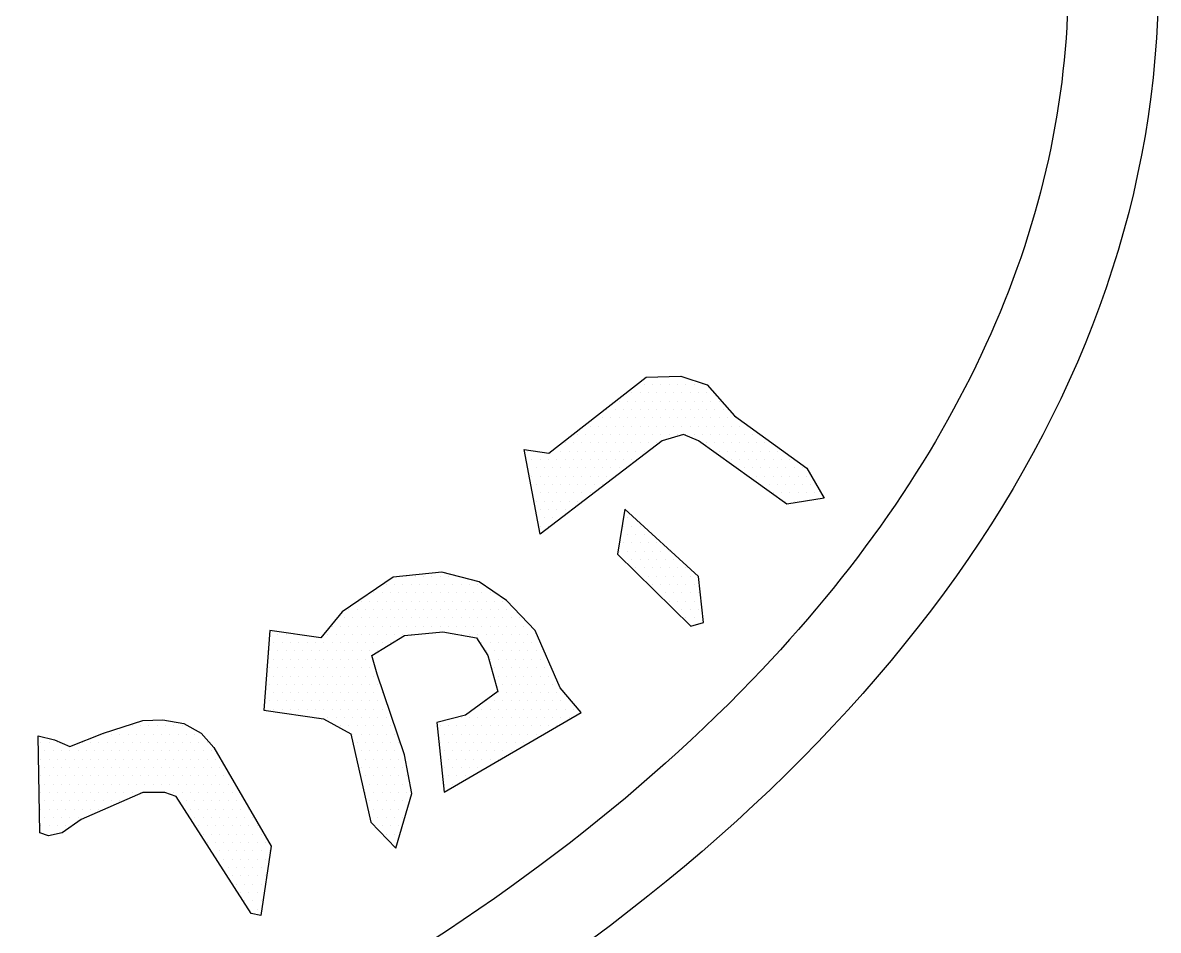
# Model space of a CAD drawing. Extents: x 208781 to 210549, y 749110 to 750610.
# Drawn here: x 209191.78 to 209223.75, y 750476.85 to 750502.39 of the extents above; entities that cross this region are included whole.
import ezdxf

# ---------------------------------------------------------------- set-up
doc = ezdxf.new("R2010")
doc.units = 0
doc.layers.add('_view', color=7, linetype='Continuous')

msp = doc.modelspace()

# ---------------------------------------------------------------- linework, layer by layer
at = {"layer": '_view'}
for p, q in [((209209.279, 750492.211), (209209.279, 750492.211)), ((209209.513, 750492.211), (209209.513, 750492.211)), ((209209.747, 750492.211), (209209.747, 750492.211)), ((209209.982, 750492.211), (209209.982, 750492.211)), ((209210.216, 750492.211), (209210.216, 750492.211)), ((209210.45, 750492.211), (209210.45, 750492.211)), ((209210.685, 750492.211), (209210.685, 750492.211)), ((209210.919, 750492.211), (209210.919, 750492.211)), ((209208.927, 750491.976), (209208.927, 750491.976)), ((209209.161, 750491.976), (209209.161, 750491.976)), ((209209.396, 750491.976), (209209.396, 750491.976)), ((209209.63, 750491.976), (209209.63, 750491.976)), ((209209.865, 750491.976), (209209.865, 750491.976)), ((209210.099, 750491.976), (209210.099, 750491.976)), ((209210.333, 750491.976), (209210.333, 750491.976)), ((209210.568, 750491.976), (209210.568, 750491.976)), ((209210.802, 750491.976), (209210.802, 750491.976)), ((209211.036, 750491.976), (209211.036, 750491.976)), ((209208.224, 750491.507), (209208.224, 750491.507)), ((209208.458, 750491.507), (209208.458, 750491.507)), ((209208.575, 750491.742), (209208.575, 750491.742)), ((209208.693, 750491.507), (209208.693, 750491.507)), ((209208.81, 750491.742), (209208.81, 750491.742)), ((209208.927, 750491.507), (209208.927, 750491.507)), ((209209.044, 750491.742), (209209.044, 750491.742)), ((209209.161, 750491.507), (209209.161, 750491.507)), ((209209.279, 750491.742), (209209.279, 750491.742)), ((209209.396, 750491.507), (209209.396, 750491.507)), ((209209.513, 750491.742), (209209.513, 750491.742)), ((209209.63, 750491.507), (209209.63, 750491.507)), ((209209.747, 750491.742), (209209.747, 750491.742)), ((209209.865, 750491.507), (209209.865, 750491.507)), ((209209.982, 750491.742), (209209.982, 750491.742)), ((209210.099, 750491.507), (209210.099, 750491.507)), ((209210.216, 750491.742), (209210.216, 750491.742)), ((209210.333, 750491.507), (209210.333, 750491.507)), ((209210.45, 750491.742), (209210.45, 750491.742)), ((209210.568, 750491.507), (209210.568, 750491.507)), ((209210.685, 750491.742), (209210.685, 750491.742)), ((209210.802, 750491.507), (209210.802, 750491.507)), ((209210.919, 750491.742), (209210.919, 750491.742)), ((209211.036, 750491.507), (209211.036, 750491.507)), ((209211.154, 750491.742), (209211.154, 750491.742)), ((209211.271, 750491.507), (209211.271, 750491.507)), ((209211.388, 750491.742), (209211.388, 750491.742)), ((209211.505, 750491.507), (209211.505, 750491.507)), ((209208.107, 750491.273), (209208.107, 750491.273)), ((209208.341, 750491.273), (209208.341, 750491.273)), ((209208.575, 750491.273), (209208.575, 750491.273)), ((209208.81, 750491.273), (209208.81, 750491.273)), ((209209.044, 750491.273), (209209.044, 750491.273)), ((209209.279, 750491.273), (209209.279, 750491.273)), ((209209.513, 750491.273), (209209.513, 750491.273)), ((209209.747, 750491.273), (209209.747, 750491.273)), ((209209.982, 750491.273), (209209.982, 750491.273)), ((209210.216, 750491.273), (209210.216, 750491.273)), ((209210.45, 750491.273), (209210.45, 750491.273)), ((209210.685, 750491.273), (209210.685, 750491.273)), ((209210.919, 750491.273), (209210.919, 750491.273)), ((209211.154, 750491.273), (209211.154, 750491.273)), ((209211.388, 750491.273), (209211.388, 750491.273)), ((209211.622, 750491.273), (209211.622, 750491.273)), ((209211.857, 750491.273), (209211.857, 750491.273)), ((209207.755, 750491.039), (209207.755, 750491.039)), ((209207.99, 750491.039), (209207.99, 750491.039)), ((209208.224, 750491.039), (209208.224, 750491.039)), ((209208.458, 750491.039), (209208.458, 750491.039)), ((209208.693, 750491.039), (209208.693, 750491.039)), ((209208.927, 750491.039), (209208.927, 750491.039)), ((209209.161, 750491.039), (209209.161, 750491.039)), ((209209.396, 750491.039), (209209.396, 750491.039)), ((209209.63, 750491.039), (209209.63, 750491.039)), ((209209.865, 750491.039), (209209.865, 750491.039)), ((209210.099, 750491.039), (209210.099, 750491.039)), ((209210.333, 750491.039), (209210.333, 750491.039)), ((209210.568, 750491.039), (209210.568, 750491.039)), ((209210.802, 750491.039), (209210.802, 750491.039)), ((209211.036, 750491.039), (209211.036, 750491.039)), ((209211.271, 750491.039), (209211.271, 750491.039)), ((209211.505, 750491.039), (209211.505, 750491.039)), ((209211.74, 750491.039), (209211.74, 750491.039)), ((209211.974, 750491.039), (209211.974, 750491.039)), ((209212.208, 750491.039), (209212.208, 750491.039)), ((209207.052, 750490.57), (209207.052, 750490.57)), ((209207.286, 750490.57), (209207.286, 750490.57)), ((209207.404, 750490.804), (209207.404, 750490.804)), ((209207.521, 750490.57), (209207.521, 750490.57)), ((209207.638, 750490.804), (209207.638, 750490.804)), ((209207.755, 750490.57), (209207.755, 750490.57)), ((209207.872, 750490.804), (209207.872, 750490.804)), ((209207.99, 750490.57), (209207.99, 750490.57)), ((209208.107, 750490.804), (209208.107, 750490.804)), ((209208.224, 750490.57), (209208.224, 750490.57)), ((209208.341, 750490.804), (209208.341, 750490.804)), ((209208.458, 750490.57), (209208.458, 750490.57)), ((209208.575, 750490.804), (209208.575, 750490.804)), ((209208.693, 750490.57), (209208.693, 750490.57)), ((209208.81, 750490.804), (209208.81, 750490.804)), ((209208.927, 750490.57), (209208.927, 750490.57)), ((209209.044, 750490.804), (209209.044, 750490.804)), ((209209.161, 750490.57), (209209.161, 750490.57)), ((209209.279, 750490.804), (209209.279, 750490.804)), ((209209.396, 750490.57), (209209.396, 750490.57)), ((209209.513, 750490.804), (209209.513, 750490.804)), ((209209.63, 750490.57), (209209.63, 750490.57)), ((209209.747, 750490.804), (209209.747, 750490.804)), ((209209.982, 750490.804), (209209.982, 750490.804)), ((209210.216, 750490.804), (209210.216, 750490.804)), ((209210.45, 750490.804), (209210.45, 750490.804)), ((209210.685, 750490.804), (209210.685, 750490.804)), ((209210.919, 750490.804), (209210.919, 750490.804)), ((209211.036, 750490.57), (209211.036, 750490.57)), ((209211.154, 750490.804), (209211.154, 750490.804)), ((209211.271, 750490.57), (209211.271, 750490.57)), ((209211.388, 750490.804), (209211.388, 750490.804)), ((209211.505, 750490.57), (209211.505, 750490.57)), ((209211.622, 750490.804), (209211.622, 750490.804)), ((209211.74, 750490.57), (209211.74, 750490.57)), ((209211.857, 750490.804), (209211.857, 750490.804)), ((209211.974, 750490.57), (209211.974, 750490.57)), ((209212.091, 750490.804), (209212.091, 750490.804)), ((209212.208, 750490.57), (209212.208, 750490.57)), ((209212.325, 750490.804), (209212.325, 750490.804)), ((209212.443, 750490.57), (209212.443, 750490.57)), ((209212.677, 750490.57), (209212.677, 750490.57)), ((209205.997, 750490.336), (209205.997, 750490.336)), ((209206.7, 750490.336), (209206.7, 750490.336)), ((209206.935, 750490.336), (209206.935, 750490.336)), ((209207.169, 750490.336), (209207.169, 750490.336)), ((209207.404, 750490.336), (209207.404, 750490.336)), ((209207.638, 750490.336), (209207.638, 750490.336)), ((209207.872, 750490.336), (209207.872, 750490.336)), ((209208.107, 750490.336), (209208.107, 750490.336)), ((209208.341, 750490.336), (209208.341, 750490.336)), ((209208.575, 750490.336), (209208.575, 750490.336)), ((209208.81, 750490.336), (209208.81, 750490.336)), ((209209.044, 750490.336), (209209.044, 750490.336)), ((209209.279, 750490.336), (209209.279, 750490.336)), ((209211.388, 750490.336), (209211.388, 750490.336)), ((209211.622, 750490.336), (209211.622, 750490.336)), ((209211.857, 750490.336), (209211.857, 750490.336)), ((209212.091, 750490.336), (209212.091, 750490.336)), ((209212.325, 750490.336), (209212.325, 750490.336)), ((209212.56, 750490.336), (209212.56, 750490.336)), ((209212.794, 750490.336), (209212.794, 750490.336)), ((209213.029, 750490.336), (209213.029, 750490.336)), ((209206.115, 750490.101), (209206.115, 750490.101)), ((209206.349, 750490.101), (209206.349, 750490.101)), ((209206.583, 750490.101), (209206.583, 750490.101)), ((209206.818, 750490.101), (209206.818, 750490.101)), ((209207.052, 750490.101), (209207.052, 750490.101)), ((209207.286, 750490.101), (209207.286, 750490.101)), ((209207.521, 750490.101), (209207.521, 750490.101)), ((209207.755, 750490.101), (209207.755, 750490.101)), ((209207.99, 750490.101), (209207.99, 750490.101)), ((209208.224, 750490.101), (209208.224, 750490.101)), ((209208.458, 750490.101), (209208.458, 750490.101)), ((209208.693, 750490.101), (209208.693, 750490.101)), ((209208.927, 750490.101), (209208.927, 750490.101)), ((209211.74, 750490.101), (209211.74, 750490.101)), ((209211.974, 750490.101), (209211.974, 750490.101)), ((209212.208, 750490.101), (209212.208, 750490.101)), ((209212.443, 750490.101), (209212.443, 750490.101)), ((209212.677, 750490.101), (209212.677, 750490.101)), ((209212.911, 750490.101), (209212.911, 750490.101)), ((209213.146, 750490.101), (209213.146, 750490.101)), ((209213.38, 750490.101), (209213.38, 750490.101)), ((209205.997, 750489.867), (209205.997, 750489.867)), ((209206.115, 750489.632), (209206.115, 750489.632)), ((209206.232, 750489.867), (209206.232, 750489.867)), ((209206.349, 750489.632), (209206.349, 750489.632)), ((209206.466, 750489.867), (209206.466, 750489.867)), ((209206.583, 750489.632), (209206.583, 750489.632)), ((209206.7, 750489.867), (209206.7, 750489.867)), ((209206.818, 750489.632), (209206.818, 750489.632)), ((209206.935, 750489.867), (209206.935, 750489.867)), ((209207.052, 750489.632), (209207.052, 750489.632)), ((209207.169, 750489.867), (209207.169, 750489.867)), ((209207.286, 750489.632), (209207.286, 750489.632)), ((209207.404, 750489.867), (209207.404, 750489.867)), ((209207.521, 750489.632), (209207.521, 750489.632)), ((209207.638, 750489.867), (209207.638, 750489.867)), ((209207.755, 750489.632), (209207.755, 750489.632)), ((209207.872, 750489.867), (209207.872, 750489.867)), ((209207.99, 750489.632), (209207.99, 750489.632)), ((209208.107, 750489.867), (209208.107, 750489.867)), ((209208.224, 750489.632), (209208.224, 750489.632)), ((209208.341, 750489.867), (209208.341, 750489.867)), ((209208.458, 750489.632), (209208.458, 750489.632)), ((209208.575, 750489.867), (209208.575, 750489.867)), ((209212.091, 750489.867), (209212.091, 750489.867)), ((209212.208, 750489.632), (209212.208, 750489.632)), ((209212.325, 750489.867), (209212.325, 750489.867)), ((209212.443, 750489.632), (209212.443, 750489.632)), ((209212.56, 750489.867), (209212.56, 750489.867)), ((209212.677, 750489.632), (209212.677, 750489.632)), ((209212.794, 750489.867), (209212.794, 750489.867)), ((209212.911, 750489.632), (209212.911, 750489.632)), ((209213.029, 750489.867), (209213.029, 750489.867)), ((209213.146, 750489.632), (209213.146, 750489.632)), ((209213.263, 750489.867), (209213.263, 750489.867)), ((209213.38, 750489.632), (209213.38, 750489.632)), ((209213.497, 750489.867), (209213.497, 750489.867)), ((209213.615, 750489.632), (209213.615, 750489.632)), ((209213.732, 750489.867), (209213.732, 750489.867)), ((209213.849, 750489.632), (209213.849, 750489.632)), ((209206.232, 750489.398), (209206.232, 750489.398)), ((209206.466, 750489.398), (209206.466, 750489.398)), ((209206.7, 750489.398), (209206.7, 750489.398)), ((209206.935, 750489.398), (209206.935, 750489.398)), ((209207.169, 750489.398), (209207.169, 750489.398)), ((209207.404, 750489.398), (209207.404, 750489.398)), ((209207.638, 750489.398), (209207.638, 750489.398)), ((209207.872, 750489.398), (209207.872, 750489.398)), ((209208.107, 750489.398), (209208.107, 750489.398)), ((209212.56, 750489.398), (209212.56, 750489.398)), ((209212.794, 750489.398), (209212.794, 750489.398)), ((209213.029, 750489.398), (209213.029, 750489.398)), ((209213.263, 750489.398), (209213.263, 750489.398)), ((209213.497, 750489.398), (209213.497, 750489.398)), ((209213.732, 750489.398), (209213.732, 750489.398)), ((209213.966, 750489.398), (209213.966, 750489.398)), ((209206.349, 750489.164), (209206.349, 750489.164)), ((209206.583, 750489.164), (209206.583, 750489.164)), ((209206.818, 750489.164), (209206.818, 750489.164)), ((209207.052, 750489.164), (209207.052, 750489.164)), ((209207.286, 750489.164), (209207.286, 750489.164)), ((209207.521, 750489.164), (209207.521, 750489.164)), ((209207.755, 750489.164), (209207.755, 750489.164)), ((209212.911, 750489.164), (209212.911, 750489.164)), ((209213.146, 750489.164), (209213.146, 750489.164)), ((209213.38, 750489.164), (209213.38, 750489.164)), ((209213.615, 750489.164), (209213.615, 750489.164)), ((209213.849, 750489.164), (209213.849, 750489.164)), ((209214.083, 750489.164), (209214.083, 750489.164)), ((209206.232, 750488.929), (209206.232, 750488.929)), ((209206.349, 750488.695), (209206.349, 750488.695)), ((209206.466, 750488.929), (209206.466, 750488.929)), ((209206.583, 750488.695), (209206.583, 750488.695)), ((209206.7, 750488.929), (209206.7, 750488.929)), ((209206.818, 750488.695), (209206.818, 750488.695)), ((209206.935, 750488.929), (209206.935, 750488.929)), ((209207.052, 750488.695), (209207.052, 750488.695)), ((209207.169, 750488.929), (209207.169, 750488.929)), ((209207.404, 750488.929), (209207.404, 750488.929)), ((209213.263, 750488.929), (209213.263, 750488.929)), ((209213.497, 750488.929), (209213.497, 750488.929)), ((209213.732, 750488.929), (209213.732, 750488.929)), ((209206.466, 750488.461), (209206.466, 750488.461)), ((209206.7, 750488.461), (209206.7, 750488.461)), ((209206.935, 750488.461), (209206.935, 750488.461)), ((209208.81, 750488.461), (209208.81, 750488.461)), ((209206.349, 750488.226), (209206.349, 750488.226)), ((209206.583, 750488.226), (209206.583, 750488.226)), ((209208.693, 750488.226), (209208.693, 750488.226)), ((209208.81, 750487.992), (209208.81, 750487.992)), ((209208.927, 750488.226), (209208.927, 750488.226)), ((209209.044, 750487.992), (209209.044, 750487.992)), ((209209.161, 750488.226), (209209.161, 750488.226)), ((209209.279, 750487.992), (209209.279, 750487.992)), ((209208.693, 750487.757), (209208.693, 750487.757)), ((209208.927, 750487.757), (209208.927, 750487.757)), ((209209.161, 750487.757), (209209.161, 750487.757)), ((209209.396, 750487.757), (209209.396, 750487.757)), ((209209.63, 750487.757), (209209.63, 750487.757)), ((209208.575, 750487.523), (209208.575, 750487.523)), ((209208.81, 750487.523), (209208.81, 750487.523)), ((209209.044, 750487.523), (209209.044, 750487.523)), ((209209.279, 750487.523), (209209.279, 750487.523)), ((209209.513, 750487.523), (209209.513, 750487.523)), ((209209.747, 750487.523), (209209.747, 750487.523)), ((209209.982, 750487.523), (209209.982, 750487.523)), ((209208.693, 750487.289), (209208.693, 750487.289)), ((209208.927, 750487.289), (209208.927, 750487.289)), ((209209.044, 750487.054), (209209.044, 750487.054)), ((209209.161, 750487.289), (209209.161, 750487.289)), ((209209.279, 750487.054), (209209.279, 750487.054)), ((209209.396, 750487.289), (209209.396, 750487.289)), ((209209.513, 750487.054), (209209.513, 750487.054)), ((209209.63, 750487.289), (209209.63, 750487.289)), ((209209.747, 750487.054), (209209.747, 750487.054)), ((209209.865, 750487.289), (209209.865, 750487.289)), ((209209.982, 750487.054), (209209.982, 750487.054)), ((209210.099, 750487.289), (209210.099, 750487.289)), ((209210.216, 750487.054), (209210.216, 750487.054)), ((209210.45, 750487.054), (209210.45, 750487.054)), ((209202.599, 750486.82), (209202.599, 750486.82)), ((209202.833, 750486.82), (209202.833, 750486.82)), ((209203.068, 750486.82), (209203.068, 750486.82)), ((209203.302, 750486.82), (209203.302, 750486.82)), ((209203.536, 750486.82), (209203.536, 750486.82)), ((209203.771, 750486.82), (209203.771, 750486.82)), ((209209.161, 750486.82), (209209.161, 750486.82)), ((209209.396, 750486.82), (209209.396, 750486.82)), ((209209.63, 750486.82), (209209.63, 750486.82)), ((209209.865, 750486.82), (209209.865, 750486.82)), ((209210.099, 750486.82), (209210.099, 750486.82)), ((209210.333, 750486.82), (209210.333, 750486.82)), ((209210.568, 750486.82), (209210.568, 750486.82)), ((209202.013, 750486.586), (209202.013, 750486.586)), ((209202.247, 750486.586), (209202.247, 750486.586)), ((209202.482, 750486.586), (209202.482, 750486.586)), ((209202.716, 750486.586), (209202.716, 750486.586)), ((209202.95, 750486.586), (209202.95, 750486.586)), ((209203.185, 750486.586), (209203.185, 750486.586)), ((209203.419, 750486.586), (209203.419, 750486.586)), ((209203.654, 750486.586), (209203.654, 750486.586)), ((209203.888, 750486.586), (209203.888, 750486.586)), ((209204.122, 750486.586), (209204.122, 750486.586)), ((209204.357, 750486.586), (209204.357, 750486.586)), ((209204.591, 750486.586), (209204.591, 750486.586)), ((209209.513, 750486.586), (209209.513, 750486.586)), ((209209.747, 750486.586), (209209.747, 750486.586)), ((209209.982, 750486.586), (209209.982, 750486.586)), ((209210.216, 750486.586), (209210.216, 750486.586)), ((209210.45, 750486.586), (209210.45, 750486.586)), ((209210.685, 750486.586), (209210.685, 750486.586)), ((209201.31, 750486.117), (209201.31, 750486.117)), ((209201.544, 750486.117), (209201.544, 750486.117)), ((209201.661, 750486.351), (209201.661, 750486.351)), ((209201.779, 750486.117), (209201.779, 750486.117)), ((209201.896, 750486.351), (209201.896, 750486.351)), ((209202.013, 750486.117), (209202.013, 750486.117)), ((209202.13, 750486.351), (209202.13, 750486.351)), ((209202.247, 750486.117), (209202.247, 750486.117)), ((209202.365, 750486.351), (209202.365, 750486.351)), ((209202.482, 750486.117), (209202.482, 750486.117)), ((209202.599, 750486.351), (209202.599, 750486.351)), ((209202.716, 750486.117), (209202.716, 750486.117)), ((209202.833, 750486.351), (209202.833, 750486.351)), ((209202.95, 750486.117), (209202.95, 750486.117)), ((209203.068, 750486.351), (209203.068, 750486.351)), ((209203.185, 750486.117), (209203.185, 750486.117)), ((209203.302, 750486.351), (209203.302, 750486.351)), ((209203.419, 750486.117), (209203.419, 750486.117)), ((209203.536, 750486.351), (209203.536, 750486.351)), ((209203.654, 750486.117), (209203.654, 750486.117)), ((209203.771, 750486.351), (209203.771, 750486.351)), ((209203.888, 750486.117), (209203.888, 750486.117)), ((209204.005, 750486.351), (209204.005, 750486.351)), ((209204.122, 750486.117), (209204.122, 750486.117)), ((209204.24, 750486.351), (209204.24, 750486.351)), ((209204.357, 750486.117), (209204.357, 750486.117)), ((209204.474, 750486.351), (209204.474, 750486.351)), ((209204.591, 750486.117), (209204.591, 750486.117)), ((209204.708, 750486.351), (209204.708, 750486.351)), ((209204.825, 750486.117), (209204.825, 750486.117)), ((209204.943, 750486.351), (209204.943, 750486.351)), ((209205.06, 750486.117), (209205.06, 750486.117)), ((209205.294, 750486.117), (209205.294, 750486.117)), ((209209.865, 750486.351), (209209.865, 750486.351)), ((209209.982, 750486.117), (209209.982, 750486.117)), ((209210.099, 750486.351), (209210.099, 750486.351)), ((209210.216, 750486.117), (209210.216, 750486.117)), ((209210.333, 750486.351), (209210.333, 750486.351)), ((209210.45, 750486.117), (209210.45, 750486.117)), ((209210.568, 750486.351), (209210.568, 750486.351)), ((209210.685, 750486.117), (209210.685, 750486.117)), ((209210.802, 750486.351), (209210.802, 750486.351)), ((209200.958, 750485.882), (209200.958, 750485.882)), ((209201.193, 750485.882), (209201.193, 750485.882)), ((209201.427, 750485.882), (209201.427, 750485.882)), ((209201.661, 750485.882), (209201.661, 750485.882)), ((209201.896, 750485.882), (209201.896, 750485.882)), ((209202.13, 750485.882), (209202.13, 750485.882)), ((209202.365, 750485.882), (209202.365, 750485.882)), ((209202.599, 750485.882), (209202.599, 750485.882)), ((209202.833, 750485.882), (209202.833, 750485.882)), ((209203.068, 750485.882), (209203.068, 750485.882)), ((209203.302, 750485.882), (209203.302, 750485.882)), ((209203.536, 750485.882), (209203.536, 750485.882)), ((209203.771, 750485.882), (209203.771, 750485.882)), ((209204.005, 750485.882), (209204.005, 750485.882)), ((209204.24, 750485.882), (209204.24, 750485.882)), ((209204.474, 750485.882), (209204.474, 750485.882)), ((209204.708, 750485.882), (209204.708, 750485.882)), ((209204.943, 750485.882), (209204.943, 750485.882)), ((209205.177, 750485.882), (209205.177, 750485.882)), ((209205.411, 750485.882), (209205.411, 750485.882)), ((209210.333, 750485.882), (209210.333, 750485.882)), ((209210.568, 750485.882), (209210.568, 750485.882)), ((209210.802, 750485.882), (209210.802, 750485.882)), ((209200.49, 750485.414), (209200.49, 750485.414)), ((209200.724, 750485.414), (209200.724, 750485.414)), ((209200.841, 750485.648), (209200.841, 750485.648)), ((209200.958, 750485.414), (209200.958, 750485.414)), ((209201.075, 750485.648), (209201.075, 750485.648)), ((209201.193, 750485.414), (209201.193, 750485.414)), ((209201.31, 750485.648), (209201.31, 750485.648)), ((209201.427, 750485.414), (209201.427, 750485.414)), ((209201.544, 750485.648), (209201.544, 750485.648)), ((209201.661, 750485.414), (209201.661, 750485.414)), ((209201.779, 750485.648), (209201.779, 750485.648)), ((209201.896, 750485.414), (209201.896, 750485.414)), ((209202.013, 750485.648), (209202.013, 750485.648)), ((209202.13, 750485.414), (209202.13, 750485.414)), ((209202.247, 750485.648), (209202.247, 750485.648)), ((209202.365, 750485.414), (209202.365, 750485.414)), ((209202.482, 750485.648), (209202.482, 750485.648)), ((209202.599, 750485.414), (209202.599, 750485.414)), ((209202.716, 750485.648), (209202.716, 750485.648)), ((209202.833, 750485.414), (209202.833, 750485.414)), ((209202.95, 750485.648), (209202.95, 750485.648)), ((209203.068, 750485.414), (209203.068, 750485.414)), ((209203.185, 750485.648), (209203.185, 750485.648)), ((209203.302, 750485.414), (209203.302, 750485.414)), ((209203.419, 750485.648), (209203.419, 750485.648)), ((209203.536, 750485.414), (209203.536, 750485.414)), ((209203.654, 750485.648), (209203.654, 750485.648)), ((209203.771, 750485.414), (209203.771, 750485.414)), ((209203.888, 750485.648), (209203.888, 750485.648)), ((209204.005, 750485.414), (209204.005, 750485.414)), ((209204.122, 750485.648), (209204.122, 750485.648)), ((209204.24, 750485.414), (209204.24, 750485.414)), ((209204.357, 750485.648), (209204.357, 750485.648)), ((209204.474, 750485.414), (209204.474, 750485.414)), ((209204.591, 750485.648), (209204.591, 750485.648)), ((209204.708, 750485.414), (209204.708, 750485.414)), ((209204.825, 750485.648), (209204.825, 750485.648)), ((209204.943, 750485.414), (209204.943, 750485.414)), ((209205.06, 750485.648), (209205.06, 750485.648)), ((209205.177, 750485.414), (209205.177, 750485.414)), ((209205.294, 750485.648), (209205.294, 750485.648)), ((209205.411, 750485.414), (209205.411, 750485.414)), ((209205.529, 750485.648), (209205.529, 750485.648)), ((209205.646, 750485.414), (209205.646, 750485.414)), ((209205.763, 750485.648), (209205.763, 750485.648)), ((209205.88, 750485.414), (209205.88, 750485.414)), ((209210.45, 750485.648), (209210.45, 750485.648)), ((209210.685, 750485.648), (209210.685, 750485.648)), ((209210.919, 750485.648), (209210.919, 750485.648)), ((209198.732, 750485.179), (209198.732, 750485.179)), ((209198.966, 750485.179), (209198.966, 750485.179)), ((209199.2, 750485.179), (209199.2, 750485.179)), ((209199.435, 750485.179), (209199.435, 750485.179)), ((209200.372, 750485.179), (209200.372, 750485.179)), ((209200.607, 750485.179), (209200.607, 750485.179)), ((209200.841, 750485.179), (209200.841, 750485.179)), ((209201.075, 750485.179), (209201.075, 750485.179)), ((209201.31, 750485.179), (209201.31, 750485.179)), ((209201.544, 750485.179), (209201.544, 750485.179)), ((209201.779, 750485.179), (209201.779, 750485.179)), ((209202.013, 750485.179), (209202.013, 750485.179)), ((209202.247, 750485.179), (209202.247, 750485.179)), ((209202.482, 750485.179), (209202.482, 750485.179)), ((209202.716, 750485.179), (209202.716, 750485.179)), ((209204.122, 750485.179), (209204.122, 750485.179)), ((209204.357, 750485.179), (209204.357, 750485.179)), ((209204.591, 750485.179), (209204.591, 750485.179)), ((209204.825, 750485.179), (209204.825, 750485.179)), ((209205.06, 750485.179), (209205.06, 750485.179)), ((209205.294, 750485.179), (209205.294, 750485.179)), ((209205.529, 750485.179), (209205.529, 750485.179)), ((209205.763, 750485.179), (209205.763, 750485.179)), ((209205.997, 750485.179), (209205.997, 750485.179)), ((209206.232, 750485.179), (209206.232, 750485.179)), ((209198.849, 750484.945), (209198.849, 750484.945)), ((209199.083, 750484.945), (209199.083, 750484.945)), ((209199.318, 750484.945), (209199.318, 750484.945)), ((209199.552, 750484.945), (209199.552, 750484.945)), ((209199.786, 750484.945), (209199.786, 750484.945)), ((209200.021, 750484.945), (209200.021, 750484.945)), ((209200.255, 750484.945), (209200.255, 750484.945)), ((209200.49, 750484.945), (209200.49, 750484.945)), ((209200.724, 750484.945), (209200.724, 750484.945)), ((209200.958, 750484.945), (209200.958, 750484.945)), ((209201.193, 750484.945), (209201.193, 750484.945)), ((209201.427, 750484.945), (209201.427, 750484.945)), ((209201.661, 750484.945), (209201.661, 750484.945)), ((209201.896, 750484.945), (209201.896, 750484.945)), ((209202.13, 750484.945), (209202.13, 750484.945)), ((209204.708, 750484.945), (209204.708, 750484.945)), ((209204.943, 750484.945), (209204.943, 750484.945)), ((209205.177, 750484.945), (209205.177, 750484.945)), ((209205.411, 750484.945), (209205.411, 750484.945)), ((209205.646, 750484.945), (209205.646, 750484.945)), ((209205.88, 750484.945), (209205.88, 750484.945)), ((209206.115, 750484.945), (209206.115, 750484.945)), ((209206.349, 750484.945), (209206.349, 750484.945)), ((209198.732, 750484.711), (209198.732, 750484.711)), ((209198.849, 750484.476), (209198.849, 750484.476)), ((209198.966, 750484.711), (209198.966, 750484.711)), ((209199.083, 750484.476), (209199.083, 750484.476)), ((209199.2, 750484.711), (209199.2, 750484.711)), ((209199.318, 750484.476), (209199.318, 750484.476)), ((209199.435, 750484.711), (209199.435, 750484.711)), ((209199.552, 750484.476), (209199.552, 750484.476)), ((209199.669, 750484.711), (209199.669, 750484.711)), ((209199.786, 750484.476), (209199.786, 750484.476)), ((209199.904, 750484.711), (209199.904, 750484.711)), ((209200.021, 750484.476), (209200.021, 750484.476)), ((209200.138, 750484.711), (209200.138, 750484.711)), ((209200.255, 750484.476), (209200.255, 750484.476)), ((209200.372, 750484.711), (209200.372, 750484.711)), ((209200.49, 750484.476), (209200.49, 750484.476)), ((209200.607, 750484.711), (209200.607, 750484.711)), ((209200.724, 750484.476), (209200.724, 750484.476)), ((209200.841, 750484.711), (209200.841, 750484.711)), ((209200.958, 750484.476), (209200.958, 750484.476)), ((209201.075, 750484.711), (209201.075, 750484.711)), ((209201.193, 750484.476), (209201.193, 750484.476)), ((209201.31, 750484.711), (209201.31, 750484.711)), ((209201.427, 750484.476), (209201.427, 750484.476)), ((209201.544, 750484.711), (209201.544, 750484.711)), ((209201.779, 750484.711), (209201.779, 750484.711)), ((209204.825, 750484.711), (209204.825, 750484.711)), ((209204.943, 750484.476), (209204.943, 750484.476)), ((209205.06, 750484.711), (209205.06, 750484.711)), ((209205.177, 750484.476), (209205.177, 750484.476)), ((209205.294, 750484.711), (209205.294, 750484.711)), ((209205.411, 750484.476), (209205.411, 750484.476)), ((209205.529, 750484.711), (209205.529, 750484.711)), ((209205.646, 750484.476), (209205.646, 750484.476)), ((209205.763, 750484.711), (209205.763, 750484.711)), ((209205.88, 750484.476), (209205.88, 750484.476)), ((209205.997, 750484.711), (209205.997, 750484.711)), ((209206.115, 750484.476), (209206.115, 750484.476)), ((209206.232, 750484.711), (209206.232, 750484.711)), ((209206.349, 750484.476), (209206.349, 750484.476)), ((209198.732, 750484.242), (209198.732, 750484.242)), ((209198.966, 750484.242), (209198.966, 750484.242)), ((209199.2, 750484.242), (209199.2, 750484.242)), ((209199.435, 750484.242), (209199.435, 750484.242)), ((209199.669, 750484.242), (209199.669, 750484.242)), ((209199.904, 750484.242), (209199.904, 750484.242)), ((209200.138, 750484.242), (209200.138, 750484.242)), ((209200.372, 750484.242), (209200.372, 750484.242)), ((209200.607, 750484.242), (209200.607, 750484.242)), ((209200.841, 750484.242), (209200.841, 750484.242)), ((209201.075, 750484.242), (209201.075, 750484.242)), ((209201.31, 750484.242), (209201.31, 750484.242)), ((209201.544, 750484.242), (209201.544, 750484.242)), ((209205.06, 750484.242), (209205.06, 750484.242)), ((209205.294, 750484.242), (209205.294, 750484.242)), ((209205.529, 750484.242), (209205.529, 750484.242)), ((209205.763, 750484.242), (209205.763, 750484.242)), ((209205.997, 750484.242), (209205.997, 750484.242)), ((209206.232, 750484.242), (209206.232, 750484.242)), ((209206.466, 750484.242), (209206.466, 750484.242)), ((209198.849, 750484.007), (209198.849, 750484.007)), ((209199.083, 750484.007), (209199.083, 750484.007)), ((209199.318, 750484.007), (209199.318, 750484.007)), ((209199.552, 750484.007), (209199.552, 750484.007)), ((209199.786, 750484.007), (209199.786, 750484.007)), ((209200.021, 750484.007), (209200.021, 750484.007)), ((209200.255, 750484.007), (209200.255, 750484.007)), ((209200.49, 750484.007), (209200.49, 750484.007)), ((209200.724, 750484.007), (209200.724, 750484.007)), ((209200.958, 750484.007), (209200.958, 750484.007)), ((209201.193, 750484.007), (209201.193, 750484.007)), ((209201.427, 750484.007), (209201.427, 750484.007)), ((209201.661, 750484.007), (209201.661, 750484.007)), ((209205.177, 750484.007), (209205.177, 750484.007)), ((209205.411, 750484.007), (209205.411, 750484.007)), ((209205.646, 750484.007), (209205.646, 750484.007)), ((209205.88, 750484.007), (209205.88, 750484.007)), ((209206.115, 750484.007), (209206.115, 750484.007)), ((209206.349, 750484.007), (209206.349, 750484.007)), ((209206.583, 750484.007), (209206.583, 750484.007)), ((209198.615, 750483.539), (209198.615, 750483.539)), ((209198.732, 750483.773), (209198.732, 750483.773)), ((209198.849, 750483.539), (209198.849, 750483.539)), ((209198.966, 750483.773), (209198.966, 750483.773)), ((209199.083, 750483.539), (209199.083, 750483.539)), ((209199.2, 750483.773), (209199.2, 750483.773)), ((209199.318, 750483.539), (209199.318, 750483.539)), ((209199.435, 750483.773), (209199.435, 750483.773)), ((209199.552, 750483.539), (209199.552, 750483.539)), ((209199.669, 750483.773), (209199.669, 750483.773)), ((209199.786, 750483.539), (209199.786, 750483.539)), ((209199.904, 750483.773), (209199.904, 750483.773)), ((209200.021, 750483.539), (209200.021, 750483.539)), ((209200.138, 750483.773), (209200.138, 750483.773)), ((209200.255, 750483.539), (209200.255, 750483.539)), ((209200.372, 750483.773), (209200.372, 750483.773)), ((209200.49, 750483.539), (209200.49, 750483.539)), ((209200.607, 750483.773), (209200.607, 750483.773)), ((209200.724, 750483.539), (209200.724, 750483.539)), ((209200.841, 750483.773), (209200.841, 750483.773)), ((209200.958, 750483.539), (209200.958, 750483.539)), ((209201.075, 750483.773), (209201.075, 750483.773)), ((209201.193, 750483.539), (209201.193, 750483.539)), ((209201.31, 750483.773), (209201.31, 750483.773)), ((209201.427, 750483.539), (209201.427, 750483.539)), ((209201.544, 750483.773), (209201.544, 750483.773)), ((209201.661, 750483.539), (209201.661, 750483.539)), ((209201.779, 750483.773), (209201.779, 750483.773)), ((209201.896, 750483.539), (209201.896, 750483.539)), ((209205.177, 750483.539), (209205.177, 750483.539)), ((209205.294, 750483.773), (209205.294, 750483.773)), ((209205.411, 750483.539), (209205.411, 750483.539)), ((209205.529, 750483.773), (209205.529, 750483.773)), ((209205.646, 750483.539), (209205.646, 750483.539)), ((209205.763, 750483.773), (209205.763, 750483.773)), ((209205.88, 750483.539), (209205.88, 750483.539)), ((209205.997, 750483.773), (209205.997, 750483.773)), ((209206.115, 750483.539), (209206.115, 750483.539)), ((209206.232, 750483.773), (209206.232, 750483.773)), ((209206.349, 750483.539), (209206.349, 750483.539)), ((209206.466, 750483.773), (209206.466, 750483.773)), ((209206.583, 750483.539), (209206.583, 750483.539)), ((209206.7, 750483.773), (209206.7, 750483.773)), ((209206.818, 750483.539), (209206.818, 750483.539)), ((209198.732, 750483.304), (209198.732, 750483.304)), ((209198.966, 750483.304), (209198.966, 750483.304)), ((209199.2, 750483.304), (209199.2, 750483.304)), ((209199.435, 750483.304), (209199.435, 750483.304)), ((209199.669, 750483.304), (209199.669, 750483.304)), ((209199.904, 750483.304), (209199.904, 750483.304)), ((209200.138, 750483.304), (209200.138, 750483.304)), ((209200.372, 750483.304), (209200.372, 750483.304)), ((209200.607, 750483.304), (209200.607, 750483.304)), ((209200.841, 750483.304), (209200.841, 750483.304)), ((209201.075, 750483.304), (209201.075, 750483.304)), ((209201.31, 750483.304), (209201.31, 750483.304)), ((209201.544, 750483.304), (209201.544, 750483.304)), ((209201.779, 750483.304), (209201.779, 750483.304)), ((209204.825, 750483.304), (209204.825, 750483.304)), ((209205.06, 750483.304), (209205.06, 750483.304)), ((209205.294, 750483.304), (209205.294, 750483.304)), ((209205.529, 750483.304), (209205.529, 750483.304)), ((209205.763, 750483.304), (209205.763, 750483.304)), ((209205.997, 750483.304), (209205.997, 750483.304)), ((209206.232, 750483.304), (209206.232, 750483.304)), ((209206.466, 750483.304), (209206.466, 750483.304)), ((209206.7, 750483.304), (209206.7, 750483.304)), ((209206.935, 750483.304), (209206.935, 750483.304)), ((209207.169, 750483.304), (209207.169, 750483.304)), ((209198.615, 750483.07), (209198.615, 750483.07)), ((209198.849, 750483.07), (209198.849, 750483.07)), ((209199.083, 750483.07), (209199.083, 750483.07)), ((209199.318, 750483.07), (209199.318, 750483.07)), ((209199.552, 750483.07), (209199.552, 750483.07)), ((209199.786, 750483.07), (209199.786, 750483.07)), ((209200.021, 750483.07), (209200.021, 750483.07)), ((209200.255, 750483.07), (209200.255, 750483.07)), ((209200.49, 750483.07), (209200.49, 750483.07)), ((209200.724, 750483.07), (209200.724, 750483.07)), ((209200.958, 750483.07), (209200.958, 750483.07)), ((209201.193, 750483.07), (209201.193, 750483.07)), ((209201.427, 750483.07), (209201.427, 750483.07)), ((209201.661, 750483.07), (209201.661, 750483.07)), ((209201.896, 750483.07), (209201.896, 750483.07)), ((209204.474, 750483.07), (209204.474, 750483.07)), ((209204.708, 750483.07), (209204.708, 750483.07)), ((209204.943, 750483.07), (209204.943, 750483.07)), ((209205.177, 750483.07), (209205.177, 750483.07)), ((209205.411, 750483.07), (209205.411, 750483.07)), ((209205.646, 750483.07), (209205.646, 750483.07)), ((209205.88, 750483.07), (209205.88, 750483.07)), ((209206.115, 750483.07), (209206.115, 750483.07)), ((209206.349, 750483.07), (209206.349, 750483.07)), ((209206.583, 750483.07), (209206.583, 750483.07)), ((209206.818, 750483.07), (209206.818, 750483.07)), ((209207.052, 750483.07), (209207.052, 750483.07)), ((209207.286, 750483.07), (209207.286, 750483.07)), ((209194.865, 750482.601), (209194.865, 750482.601)), ((209195.099, 750482.601), (209195.099, 750482.601)), ((209195.333, 750482.601), (209195.333, 750482.601)), ((209195.568, 750482.601), (209195.568, 750482.601)), ((209195.802, 750482.601), (209195.802, 750482.601)), ((209196.036, 750482.601), (209196.036, 750482.601)), ((209196.271, 750482.601), (209196.271, 750482.601)), ((209200.138, 750482.836), (209200.138, 750482.836)), ((209200.372, 750482.836), (209200.372, 750482.836)), ((209200.607, 750482.836), (209200.607, 750482.836)), ((209200.724, 750482.601), (209200.724, 750482.601)), ((209200.841, 750482.836), (209200.841, 750482.836)), ((209200.958, 750482.601), (209200.958, 750482.601)), ((209201.075, 750482.836), (209201.075, 750482.836)), ((209201.193, 750482.601), (209201.193, 750482.601)), ((209201.31, 750482.836), (209201.31, 750482.836)), ((209201.427, 750482.601), (209201.427, 750482.601)), ((209201.544, 750482.836), (209201.544, 750482.836)), ((209201.661, 750482.601), (209201.661, 750482.601)), ((209201.779, 750482.836), (209201.779, 750482.836)), ((209201.896, 750482.601), (209201.896, 750482.601)), ((209202.013, 750482.836), (209202.013, 750482.836)), ((209202.13, 750482.601), (209202.13, 750482.601)), ((209203.536, 750482.601), (209203.536, 750482.601)), ((209203.771, 750482.601), (209203.771, 750482.601)), ((209204.005, 750482.601), (209204.005, 750482.601)), ((209204.122, 750482.836), (209204.122, 750482.836)), ((209204.24, 750482.601), (209204.24, 750482.601)), ((209204.357, 750482.836), (209204.357, 750482.836)), ((209204.474, 750482.601), (209204.474, 750482.601)), ((209204.591, 750482.836), (209204.591, 750482.836)), ((209204.708, 750482.601), (209204.708, 750482.601)), ((209204.825, 750482.836), (209204.825, 750482.836)), ((209204.943, 750482.601), (209204.943, 750482.601)), ((209205.06, 750482.836), (209205.06, 750482.836)), ((209205.177, 750482.601), (209205.177, 750482.601)), ((209205.294, 750482.836), (209205.294, 750482.836)), ((209205.411, 750482.601), (209205.411, 750482.601)), ((209205.529, 750482.836), (209205.529, 750482.836)), ((209205.646, 750482.601), (209205.646, 750482.601)), ((209205.763, 750482.836), (209205.763, 750482.836)), ((209205.88, 750482.601), (209205.88, 750482.601)), ((209205.997, 750482.836), (209205.997, 750482.836)), ((209206.115, 750482.601), (209206.115, 750482.601)), ((209206.232, 750482.836), (209206.232, 750482.836)), ((209206.349, 750482.601), (209206.349, 750482.601)), ((209206.466, 750482.836), (209206.466, 750482.836)), ((209206.583, 750482.601), (209206.583, 750482.601)), ((209206.7, 750482.836), (209206.7, 750482.836)), ((209206.818, 750482.601), (209206.818, 750482.601)), ((209206.935, 750482.836), (209206.935, 750482.836)), ((209207.169, 750482.836), (209207.169, 750482.836)), ((209194.044, 750482.367), (209194.044, 750482.367)), ((209194.279, 750482.367), (209194.279, 750482.367)), ((209194.513, 750482.367), (209194.513, 750482.367)), ((209194.747, 750482.367), (209194.747, 750482.367)), ((209194.982, 750482.367), (209194.982, 750482.367)), ((209195.216, 750482.367), (209195.216, 750482.367)), ((209195.45, 750482.367), (209195.45, 750482.367)), ((209195.685, 750482.367), (209195.685, 750482.367)), ((209195.919, 750482.367), (209195.919, 750482.367)), ((209196.154, 750482.367), (209196.154, 750482.367)), ((209196.388, 750482.367), (209196.388, 750482.367)), ((209196.622, 750482.367), (209196.622, 750482.367)), ((209201.075, 750482.367), (209201.075, 750482.367)), ((209201.31, 750482.367), (209201.31, 750482.367)), ((209201.544, 750482.367), (209201.544, 750482.367)), ((209201.779, 750482.367), (209201.779, 750482.367)), ((209202.013, 750482.367), (209202.013, 750482.367)), ((209202.247, 750482.367), (209202.247, 750482.367)), ((209203.654, 750482.367), (209203.654, 750482.367)), ((209203.888, 750482.367), (209203.888, 750482.367)), ((209204.122, 750482.367), (209204.122, 750482.367)), ((209204.357, 750482.367), (209204.357, 750482.367)), ((209204.591, 750482.367), (209204.591, 750482.367)), ((209204.825, 750482.367), (209204.825, 750482.367)), ((209205.06, 750482.367), (209205.06, 750482.367)), ((209205.294, 750482.367), (209205.294, 750482.367)), ((209205.529, 750482.367), (209205.529, 750482.367)), ((209205.763, 750482.367), (209205.763, 750482.367)), ((209205.997, 750482.367), (209205.997, 750482.367)), ((209206.232, 750482.367), (209206.232, 750482.367)), ((209192.286, 750482.132), (209192.286, 750482.132)), ((209192.404, 750481.898), (209192.404, 750481.898)), ((209192.521, 750482.132), (209192.521, 750482.132)), ((209192.638, 750481.898), (209192.638, 750481.898)), ((209192.755, 750482.132), (209192.755, 750482.132)), ((209192.872, 750481.898), (209192.872, 750481.898)), ((209193.107, 750481.898), (209193.107, 750481.898)), ((209193.341, 750481.898), (209193.341, 750481.898)), ((209193.458, 750482.132), (209193.458, 750482.132)), ((209193.575, 750481.898), (209193.575, 750481.898)), ((209193.693, 750482.132), (209193.693, 750482.132)), ((209193.81, 750481.898), (209193.81, 750481.898)), ((209193.927, 750482.132), (209193.927, 750482.132)), ((209194.044, 750481.898), (209194.044, 750481.898)), ((209194.161, 750482.132), (209194.161, 750482.132)), ((209194.279, 750481.898), (209194.279, 750481.898)), ((209194.396, 750482.132), (209194.396, 750482.132)), ((209194.513, 750481.898), (209194.513, 750481.898)), ((209194.63, 750482.132), (209194.63, 750482.132)), ((209194.747, 750481.898), (209194.747, 750481.898)), ((209194.865, 750482.132), (209194.865, 750482.132)), ((209194.982, 750481.898), (209194.982, 750481.898)), ((209195.099, 750482.132), (209195.099, 750482.132)), ((209195.216, 750481.898), (209195.216, 750481.898)), ((209195.333, 750482.132), (209195.333, 750482.132)), ((209195.45, 750481.898), (209195.45, 750481.898)), ((209195.568, 750482.132), (209195.568, 750482.132)), ((209195.685, 750481.898), (209195.685, 750481.898)), ((209195.802, 750482.132), (209195.802, 750482.132)), ((209195.919, 750481.898), (209195.919, 750481.898)), ((209196.036, 750482.132), (209196.036, 750482.132)), ((209196.154, 750481.898), (209196.154, 750481.898)), ((209196.271, 750482.132), (209196.271, 750482.132)), ((209196.388, 750481.898), (209196.388, 750481.898)), ((209196.505, 750482.132), (209196.505, 750482.132)), ((209196.622, 750481.898), (209196.622, 750481.898)), ((209196.74, 750482.132), (209196.74, 750482.132)), ((209196.857, 750481.898), (209196.857, 750481.898)), ((209196.974, 750482.132), (209196.974, 750482.132)), ((209197.091, 750481.898), (209197.091, 750481.898)), ((209201.193, 750482.132), (209201.193, 750482.132)), ((209201.31, 750481.898), (209201.31, 750481.898)), ((209201.427, 750482.132), (209201.427, 750482.132)), ((209201.544, 750481.898), (209201.544, 750481.898)), ((209201.661, 750482.132), (209201.661, 750482.132)), ((209201.779, 750481.898), (209201.779, 750481.898)), ((209201.896, 750482.132), (209201.896, 750482.132)), ((209202.013, 750481.898), (209202.013, 750481.898)), ((209202.13, 750482.132), (209202.13, 750482.132)), ((209202.247, 750481.898), (209202.247, 750481.898)), ((209202.365, 750482.132), (209202.365, 750482.132)), ((209202.482, 750481.898), (209202.482, 750481.898)), ((209203.536, 750482.132), (209203.536, 750482.132)), ((209203.654, 750481.898), (209203.654, 750481.898)), ((209203.771, 750482.132), (209203.771, 750482.132)), ((209203.888, 750481.898), (209203.888, 750481.898)), ((209204.005, 750482.132), (209204.005, 750482.132)), ((209204.122, 750481.898), (209204.122, 750481.898)), ((209204.24, 750482.132), (209204.24, 750482.132)), ((209204.357, 750481.898), (209204.357, 750481.898)), ((209204.474, 750482.132), (209204.474, 750482.132)), ((209204.591, 750481.898), (209204.591, 750481.898)), ((209204.708, 750482.132), (209204.708, 750482.132)), ((209204.825, 750481.898), (209204.825, 750481.898)), ((209204.943, 750482.132), (209204.943, 750482.132)), ((209205.06, 750481.898), (209205.06, 750481.898)), ((209205.177, 750482.132), (209205.177, 750482.132)), ((209205.294, 750481.898), (209205.294, 750481.898)), ((209205.411, 750482.132), (209205.411, 750482.132)), ((209205.529, 750481.898), (209205.529, 750481.898)), ((209205.646, 750482.132), (209205.646, 750482.132)), ((209205.88, 750482.132), (209205.88, 750482.132)), ((209192.286, 750481.664), (209192.286, 750481.664)), ((209192.521, 750481.664), (209192.521, 750481.664)), ((209192.755, 750481.664), (209192.755, 750481.664)), ((209192.99, 750481.664), (209192.99, 750481.664)), ((209193.224, 750481.664), (209193.224, 750481.664)), ((209193.458, 750481.664), (209193.458, 750481.664)), ((209193.693, 750481.664), (209193.693, 750481.664)), ((209193.927, 750481.664), (209193.927, 750481.664)), ((209194.161, 750481.664), (209194.161, 750481.664)), ((209194.396, 750481.664), (209194.396, 750481.664)), ((209194.63, 750481.664), (209194.63, 750481.664)), ((209194.865, 750481.664), (209194.865, 750481.664)), ((209195.099, 750481.664), (209195.099, 750481.664)), ((209195.333, 750481.664), (209195.333, 750481.664)), ((209195.568, 750481.664), (209195.568, 750481.664)), ((209195.802, 750481.664), (209195.802, 750481.664)), ((209196.036, 750481.664), (209196.036, 750481.664)), ((209196.271, 750481.664), (209196.271, 750481.664)), ((209196.505, 750481.664), (209196.505, 750481.664)), ((209196.74, 750481.664), (209196.74, 750481.664)), ((209196.974, 750481.664), (209196.974, 750481.664)), ((209197.208, 750481.664), (209197.208, 750481.664)), ((209201.193, 750481.664), (209201.193, 750481.664)), ((209201.427, 750481.664), (209201.427, 750481.664)), ((209201.661, 750481.664), (209201.661, 750481.664)), ((209201.896, 750481.664), (209201.896, 750481.664)), ((209202.13, 750481.664), (209202.13, 750481.664)), ((209202.365, 750481.664), (209202.365, 750481.664)), ((209203.771, 750481.664), (209203.771, 750481.664)), ((209204.005, 750481.664), (209204.005, 750481.664)), ((209204.24, 750481.664), (209204.24, 750481.664)), ((209204.474, 750481.664), (209204.474, 750481.664)), ((209204.708, 750481.664), (209204.708, 750481.664)), ((209204.943, 750481.664), (209204.943, 750481.664)), ((209205.177, 750481.664), (209205.177, 750481.664)), ((209192.404, 750481.429), (209192.404, 750481.429)), ((209192.638, 750481.429), (209192.638, 750481.429)), ((209192.872, 750481.429), (209192.872, 750481.429)), ((209193.107, 750481.429), (209193.107, 750481.429)), ((209193.341, 750481.429), (209193.341, 750481.429)), ((209193.575, 750481.429), (209193.575, 750481.429)), ((209193.81, 750481.429), (209193.81, 750481.429)), ((209194.044, 750481.429), (209194.044, 750481.429)), ((209194.279, 750481.429), (209194.279, 750481.429)), ((209194.513, 750481.429), (209194.513, 750481.429)), ((209194.747, 750481.429), (209194.747, 750481.429)), ((209194.982, 750481.429), (209194.982, 750481.429)), ((209195.216, 750481.429), (209195.216, 750481.429)), ((209195.45, 750481.429), (209195.45, 750481.429)), ((209195.685, 750481.429), (209195.685, 750481.429)), ((209195.919, 750481.429), (209195.919, 750481.429)), ((209196.154, 750481.429), (209196.154, 750481.429)), ((209196.388, 750481.429), (209196.388, 750481.429)), ((209196.622, 750481.429), (209196.622, 750481.429)), ((209196.857, 750481.429), (209196.857, 750481.429)), ((209197.091, 750481.429), (209197.091, 750481.429)), ((209197.325, 750481.429), (209197.325, 750481.429)), ((209201.31, 750481.429), (209201.31, 750481.429)), ((209201.544, 750481.429), (209201.544, 750481.429)), ((209201.779, 750481.429), (209201.779, 750481.429)), ((209202.013, 750481.429), (209202.013, 750481.429)), ((209202.247, 750481.429), (209202.247, 750481.429)), ((209202.482, 750481.429), (209202.482, 750481.429)), ((209203.654, 750481.429), (209203.654, 750481.429)), ((209203.888, 750481.429), (209203.888, 750481.429)), ((209204.122, 750481.429), (209204.122, 750481.429)), ((209204.357, 750481.429), (209204.357, 750481.429)), ((209204.591, 750481.429), (209204.591, 750481.429)), ((209204.825, 750481.429), (209204.825, 750481.429)), ((209192.286, 750481.195), (209192.286, 750481.195)), ((209192.404, 750480.961), (209192.404, 750480.961)), ((209192.521, 750481.195), (209192.521, 750481.195)), ((209192.638, 750480.961), (209192.638, 750480.961)), ((209192.755, 750481.195), (209192.755, 750481.195)), ((209192.872, 750480.961), (209192.872, 750480.961)), ((209192.99, 750481.195), (209192.99, 750481.195)), ((209193.107, 750480.961), (209193.107, 750480.961)), ((209193.224, 750481.195), (209193.224, 750481.195)), ((209193.341, 750480.961), (209193.341, 750480.961)), ((209193.458, 750481.195), (209193.458, 750481.195)), ((209193.575, 750480.961), (209193.575, 750480.961)), ((209193.693, 750481.195), (209193.693, 750481.195)), ((209193.81, 750480.961), (209193.81, 750480.961)), ((209193.927, 750481.195), (209193.927, 750481.195)), ((209194.044, 750480.961), (209194.044, 750480.961)), ((209194.161, 750481.195), (209194.161, 750481.195)), ((209194.279, 750480.961), (209194.279, 750480.961)), ((209194.396, 750481.195), (209194.396, 750481.195)), ((209194.513, 750480.961), (209194.513, 750480.961)), ((209194.63, 750481.195), (209194.63, 750481.195)), ((209194.747, 750480.961), (209194.747, 750480.961)), ((209194.865, 750481.195), (209194.865, 750481.195)), ((209194.982, 750480.961), (209194.982, 750480.961)), ((209195.099, 750481.195), (209195.099, 750481.195)), ((209195.216, 750480.961), (209195.216, 750480.961)), ((209195.333, 750481.195), (209195.333, 750481.195)), ((209195.45, 750480.961), (209195.45, 750480.961)), ((209195.568, 750481.195), (209195.568, 750481.195)), ((209195.685, 750480.961), (209195.685, 750480.961)), ((209195.802, 750481.195), (209195.802, 750481.195)), ((209195.919, 750480.961), (209195.919, 750480.961)), ((209196.036, 750481.195), (209196.036, 750481.195)), ((209196.154, 750480.961), (209196.154, 750480.961)), ((209196.271, 750481.195), (209196.271, 750481.195)), ((209196.388, 750480.961), (209196.388, 750480.961)), ((209196.505, 750481.195), (209196.505, 750481.195)), ((209196.622, 750480.961), (209196.622, 750480.961)), ((209196.74, 750481.195), (209196.74, 750481.195)), ((209196.857, 750480.961), (209196.857, 750480.961)), ((209196.974, 750481.195), (209196.974, 750481.195)), ((209197.091, 750480.961), (209197.091, 750480.961)), ((209197.208, 750481.195), (209197.208, 750481.195)), ((209197.325, 750480.961), (209197.325, 750480.961)), ((209197.443, 750481.195), (209197.443, 750481.195)), ((209197.56, 750480.961), (209197.56, 750480.961)), ((209201.427, 750481.195), (209201.427, 750481.195)), ((209201.544, 750480.961), (209201.544, 750480.961)), ((209201.661, 750481.195), (209201.661, 750481.195)), ((209201.779, 750480.961), (209201.779, 750480.961)), ((209201.896, 750481.195), (209201.896, 750481.195)), ((209202.013, 750480.961), (209202.013, 750480.961)), ((209202.13, 750481.195), (209202.13, 750481.195)), ((209202.247, 750480.961), (209202.247, 750480.961)), ((209202.365, 750481.195), (209202.365, 750481.195)), ((209202.482, 750480.961), (209202.482, 750480.961)), ((209202.599, 750481.195), (209202.599, 750481.195)), ((209203.654, 750480.961), (209203.654, 750480.961)), ((209203.771, 750481.195), (209203.771, 750481.195)), ((209203.888, 750480.961), (209203.888, 750480.961)), ((209204.005, 750481.195), (209204.005, 750481.195)), ((209204.24, 750481.195), (209204.24, 750481.195)), ((209192.286, 750480.726), (209192.286, 750480.726)), ((209192.521, 750480.726), (209192.521, 750480.726)), ((209192.755, 750480.726), (209192.755, 750480.726)), ((209192.99, 750480.726), (209192.99, 750480.726)), ((209193.224, 750480.726), (209193.224, 750480.726)), ((209193.458, 750480.726), (209193.458, 750480.726)), ((209193.693, 750480.726), (209193.693, 750480.726)), ((209193.927, 750480.726), (209193.927, 750480.726)), ((209194.161, 750480.726), (209194.161, 750480.726)), ((209194.396, 750480.726), (209194.396, 750480.726)), ((209194.63, 750480.726), (209194.63, 750480.726)), ((209194.865, 750480.726), (209194.865, 750480.726)), ((209195.099, 750480.726), (209195.099, 750480.726)), ((209195.802, 750480.726), (209195.802, 750480.726)), ((209196.036, 750480.726), (209196.036, 750480.726)), ((209196.271, 750480.726), (209196.271, 750480.726)), ((209196.505, 750480.726), (209196.505, 750480.726)), ((209196.74, 750480.726), (209196.74, 750480.726)), ((209196.974, 750480.726), (209196.974, 750480.726)), ((209197.208, 750480.726), (209197.208, 750480.726)), ((209197.443, 750480.726), (209197.443, 750480.726)), ((209197.677, 750480.726), (209197.677, 750480.726)), ((209201.427, 750480.726), (209201.427, 750480.726)), ((209201.661, 750480.726), (209201.661, 750480.726)), ((209201.896, 750480.726), (209201.896, 750480.726)), ((209202.13, 750480.726), (209202.13, 750480.726)), ((209202.365, 750480.726), (209202.365, 750480.726)), ((209202.599, 750480.726), (209202.599, 750480.726)), ((209192.404, 750480.492), (209192.404, 750480.492)), ((209192.638, 750480.492), (209192.638, 750480.492)), ((209192.872, 750480.492), (209192.872, 750480.492)), ((209193.107, 750480.492), (209193.107, 750480.492)), ((209193.341, 750480.492), (209193.341, 750480.492)), ((209193.575, 750480.492), (209193.575, 750480.492)), ((209193.81, 750480.492), (209193.81, 750480.492)), ((209194.044, 750480.492), (209194.044, 750480.492)), ((209194.279, 750480.492), (209194.279, 750480.492)), ((209194.513, 750480.492), (209194.513, 750480.492)), ((209196.388, 750480.492), (209196.388, 750480.492)), ((209196.622, 750480.492), (209196.622, 750480.492)), ((209196.857, 750480.492), (209196.857, 750480.492)), ((209197.091, 750480.492), (209197.091, 750480.492)), ((209197.325, 750480.492), (209197.325, 750480.492)), ((209197.56, 750480.492), (209197.56, 750480.492)), ((209197.794, 750480.492), (209197.794, 750480.492)), ((209198.029, 750480.492), (209198.029, 750480.492)), ((209201.544, 750480.492), (209201.544, 750480.492)), ((209201.779, 750480.492), (209201.779, 750480.492)), ((209202.013, 750480.492), (209202.013, 750480.492)), ((209202.247, 750480.492), (209202.247, 750480.492)), ((209202.482, 750480.492), (209202.482, 750480.492)), ((209192.286, 750480.257), (209192.286, 750480.257)), ((209192.404, 750480.023), (209192.404, 750480.023)), ((209192.521, 750480.257), (209192.521, 750480.257)), ((209192.638, 750480.023), (209192.638, 750480.023)), ((209192.755, 750480.257), (209192.755, 750480.257)), ((209192.872, 750480.023), (209192.872, 750480.023)), ((209192.99, 750480.257), (209192.99, 750480.257)), ((209193.107, 750480.023), (209193.107, 750480.023)), ((209193.224, 750480.257), (209193.224, 750480.257)), ((209193.341, 750480.023), (209193.341, 750480.023)), ((209193.458, 750480.257), (209193.458, 750480.257)), ((209193.693, 750480.257), (209193.693, 750480.257)), ((209193.927, 750480.257), (209193.927, 750480.257)), ((209196.505, 750480.257), (209196.505, 750480.257)), ((209196.622, 750480.023), (209196.622, 750480.023)), ((209196.74, 750480.257), (209196.74, 750480.257)), ((209196.857, 750480.023), (209196.857, 750480.023)), ((209196.974, 750480.257), (209196.974, 750480.257)), ((209197.091, 750480.023), (209197.091, 750480.023)), ((209197.208, 750480.257), (209197.208, 750480.257)), ((209197.325, 750480.023), (209197.325, 750480.023)), ((209197.443, 750480.257), (209197.443, 750480.257)), ((209197.56, 750480.023), (209197.56, 750480.023)), ((209197.677, 750480.257), (209197.677, 750480.257)), ((209197.794, 750480.023), (209197.794, 750480.023)), ((209197.911, 750480.257), (209197.911, 750480.257)), ((209198.029, 750480.023), (209198.029, 750480.023)), ((209198.146, 750480.257), (209198.146, 750480.257)), ((209198.263, 750480.023), (209198.263, 750480.023)), ((209201.661, 750480.257), (209201.661, 750480.257)), ((209201.779, 750480.023), (209201.779, 750480.023)), ((209201.896, 750480.257), (209201.896, 750480.257)), ((209202.013, 750480.023), (209202.013, 750480.023)), ((209202.13, 750480.257), (209202.13, 750480.257)), ((209202.247, 750480.023), (209202.247, 750480.023)), ((209202.365, 750480.257), (209202.365, 750480.257)), ((209202.482, 750480.023), (209202.482, 750480.023)), ((209202.599, 750480.257), (209202.599, 750480.257)), ((209192.286, 750479.789), (209192.286, 750479.789)), ((209192.521, 750479.789), (209192.521, 750479.789)), ((209192.755, 750479.789), (209192.755, 750479.789)), ((209192.99, 750479.789), (209192.99, 750479.789)), ((209196.74, 750479.789), (209196.74, 750479.789)), ((209196.974, 750479.789), (209196.974, 750479.789)), ((209197.208, 750479.789), (209197.208, 750479.789)), ((209197.443, 750479.789), (209197.443, 750479.789)), ((209197.677, 750479.789), (209197.677, 750479.789)), ((209197.911, 750479.789), (209197.911, 750479.789)), ((209198.146, 750479.789), (209198.146, 750479.789)), ((209198.38, 750479.789), (209198.38, 750479.789)), ((209201.896, 750479.789), (209201.896, 750479.789)), ((209202.13, 750479.789), (209202.13, 750479.789)), ((209202.365, 750479.789), (209202.365, 750479.789)), ((209192.404, 750479.554), (209192.404, 750479.554)), ((209192.638, 750479.554), (209192.638, 750479.554)), ((209196.857, 750479.554), (209196.857, 750479.554)), ((209197.091, 750479.554), (209197.091, 750479.554)), ((209197.325, 750479.554), (209197.325, 750479.554)), ((209197.56, 750479.554), (209197.56, 750479.554)), ((209197.794, 750479.554), (209197.794, 750479.554)), ((209198.029, 750479.554), (209198.029, 750479.554)), ((209198.263, 750479.554), (209198.263, 750479.554)), ((209198.497, 750479.554), (209198.497, 750479.554)), ((209202.013, 750479.554), (209202.013, 750479.554)), ((209202.247, 750479.554), (209202.247, 750479.554)), ((209196.974, 750479.32), (209196.974, 750479.32)), ((209197.091, 750479.086), (209197.091, 750479.086)), ((209197.208, 750479.32), (209197.208, 750479.32)), ((209197.325, 750479.086), (209197.325, 750479.086)), ((209197.443, 750479.32), (209197.443, 750479.32)), ((209197.56, 750479.086), (209197.56, 750479.086)), ((209197.677, 750479.32), (209197.677, 750479.32)), ((209197.794, 750479.086), (209197.794, 750479.086)), ((209197.911, 750479.32), (209197.911, 750479.32)), ((209198.029, 750479.086), (209198.029, 750479.086)), ((209198.146, 750479.32), (209198.146, 750479.32)), ((209198.263, 750479.086), (209198.263, 750479.086)), ((209198.38, 750479.32), (209198.38, 750479.32)), ((209198.497, 750479.086), (209198.497, 750479.086)), ((209198.615, 750479.32), (209198.615, 750479.32)), ((209198.732, 750479.086), (209198.732, 750479.086)), ((209202.13, 750479.32), (209202.13, 750479.32)), ((209197.443, 750478.851), (209197.443, 750478.851)), ((209197.677, 750478.851), (209197.677, 750478.851)), ((209197.911, 750478.851), (209197.911, 750478.851)), ((209198.146, 750478.851), (209198.146, 750478.851)), ((209198.38, 750478.851), (209198.38, 750478.851)), ((209198.615, 750478.851), (209198.615, 750478.851)), ((209197.56, 750478.617), (209197.56, 750478.617)), ((209197.677, 750478.382), (209197.677, 750478.382)), ((209197.794, 750478.617), (209197.794, 750478.617)), ((209197.911, 750478.382), (209197.911, 750478.382)), ((209198.029, 750478.617), (209198.029, 750478.617)), ((209198.146, 750478.382), (209198.146, 750478.382)), ((209198.263, 750478.617), (209198.263, 750478.617)), ((209198.38, 750478.382), (209198.38, 750478.382)), ((209198.497, 750478.617), (209198.497, 750478.617)), ((209198.615, 750478.382), (209198.615, 750478.382)), ((209197.794, 750478.148), (209197.794, 750478.148)), ((209198.029, 750478.148), (209198.029, 750478.148)), ((209198.263, 750478.148), (209198.263, 750478.148)), ((209198.497, 750478.148), (209198.497, 750478.148)), ((209197.911, 750477.914), (209197.911, 750477.914)), ((209198.146, 750477.914), (209198.146, 750477.914)), ((209198.38, 750477.914), (209198.38, 750477.914)), ((209198.029, 750477.679), (209198.029, 750477.679)), ((209198.146, 750477.445), (209198.146, 750477.445)), ((209198.263, 750477.679), (209198.263, 750477.679)), ((209198.38, 750477.445), (209198.38, 750477.445)), ((209198.497, 750477.679), (209198.497, 750477.679))]:
    msp.add_line(p, q, dxfattribs=at)
msp.add_lwpolyline([(209206.35, 750487.999), (209205.894, 750490.38), (209206.596, 750490.275), (209209.33, 750492.412), (209210.312, 750492.447), (209211.048, 750492.202), (209211.82, 750491.326), (209213.853, 750489.855), (209214.344, 750489.014), (209213.292, 750488.839), (209210.803, 750490.625), (209210.382, 750490.801), (209209.786, 750490.625), (209206.35, 750487.999)], dxfattribs=at)
for points in [[(209208.734, 750488.699), (209208.524, 750487.438), (209210.593, 750485.407), (209210.943, 750485.512), (209210.803, 750486.808)], [(209203.648, 750480.734), (209207.505, 750482.976), (209206.909, 750483.676), (209206.208, 750485.287), (209205.401, 750486.128), (209204.63, 750486.653), (209203.578, 750486.933), (209202.21, 750486.793), (209200.773, 750485.813), (209200.177, 750485.077), (209198.739, 750485.287), (209198.564, 750483.046), (209200.247, 750482.8), (209201.018, 750482.38), (209201.579, 750479.893), (209202.281, 750479.158), (209202.736, 750480.699), (209202.526, 750481.785), (209201.755, 750484.061), (209201.614, 750484.587), (209202.526, 750485.147), (209203.613, 750485.252), (209204.56, 750485.077), (209204.875, 750484.587), (209205.156, 750483.571), (209204.244, 750482.906), (209203.438, 750482.695)], [(209192.509, 750479.512), (209192.266, 750479.593), (209192.212, 750482.319), (209192.671, 750482.211), (209193.104, 750482.022), (209194.05, 750482.4), (209195.158, 750482.751), (209195.725, 750482.778), (209196.32, 750482.67), (209196.806, 750482.4), (209197.157, 750481.995), (209198.779, 750479.215), (209198.482, 750477.271), (209198.211, 750477.325), (209196.103, 750480.619), (209195.779, 750480.727), (209195.158, 750480.727), (209193.428, 750479.971), (209192.887, 750479.593)]]:
    msp.add_lwpolyline(points, close=True, dxfattribs=at)
msp.add_ellipse((209151.427, 750503.621), major_axis=(-72.325, 0), ratio=0.596491, dxfattribs=at)
msp.add_open_spline([(209081.64, 750503.621), (209081.64, 750500.487), (209082.274, 750497.349), (209084.829, 750491.17), (209086.754, 750488.131), (209091.85, 750482.343), (209095.021, 750479.598), (209102.441, 750474.608), (209106.688, 750472.363), (209116.004, 750468.533), (209121.071, 750466.948), (209131.718, 750464.545), (209137.296, 750463.728), (209148.627, 750462.914), (209154.378, 750462.917), (209167.284, 750463.861), (209174.38, 750465.064), (209187.585, 750468.687), (209193.691, 750471.108), (209204.309, 750476.895), (209208.817, 750480.26), (209215.209, 750486.9), (209217.415, 750490.084), (209220.383, 750496.58), (209221.15, 750499.89), (209221.271, 750506.505), (209220.626, 750509.818), (209217.902, 750516.335), (209215.819, 750519.538), (209210.272, 750525.603), (209206.808, 750528.462), (209198.71, 750533.599), (209194.078, 750535.877), (209183.955, 750539.671), (209178.465, 750541.187), (209167.001, 750543.346), (209161.028, 750543.989), (209148.997, 750544.353), (209142.942, 750544.074), (209131.157, 750542.616), (209125.429, 750541.436), (209114.685, 750538.264), (209109.671, 750536.271), (209100.696, 750531.623), (209096.736, 750528.97), (209090.127, 750523.217), (209087.48, 750520.12), (209083.622, 750513.727), (209082.408, 750510.437), (209081.729, 750505.965), (209081.64, 750504.793), (209081.64, 750503.621)], degree=3, knots=[0, 0, 0, 0, 0.241824, 0.241824, 0.483649, 0.483649, 0.725473, 0.725473, 0.967297, 0.967297, 1.209121, 1.209121, 1.450946, 1.450946, 1.69277, 1.69277, 2.001959, 2.001959, 2.311147, 2.311147, 2.620336, 2.620336, 2.875511, 2.875511, 3.130686, 3.130686, 3.385861, 3.385861, 3.641036, 3.641036, 3.896211, 3.896211, 4.151386, 4.151386, 4.406561, 4.406561, 4.661736, 4.661736, 4.916911, 4.916911, 5.172086, 5.172086, 5.427261, 5.427261, 5.682436, 5.682436, 5.937611, 5.937611, 6.192786, 6.192786, 6.283185, 6.283185, 6.283185, 6.283185], dxfattribs=at)

doc.saveas('drawing.dxf')
